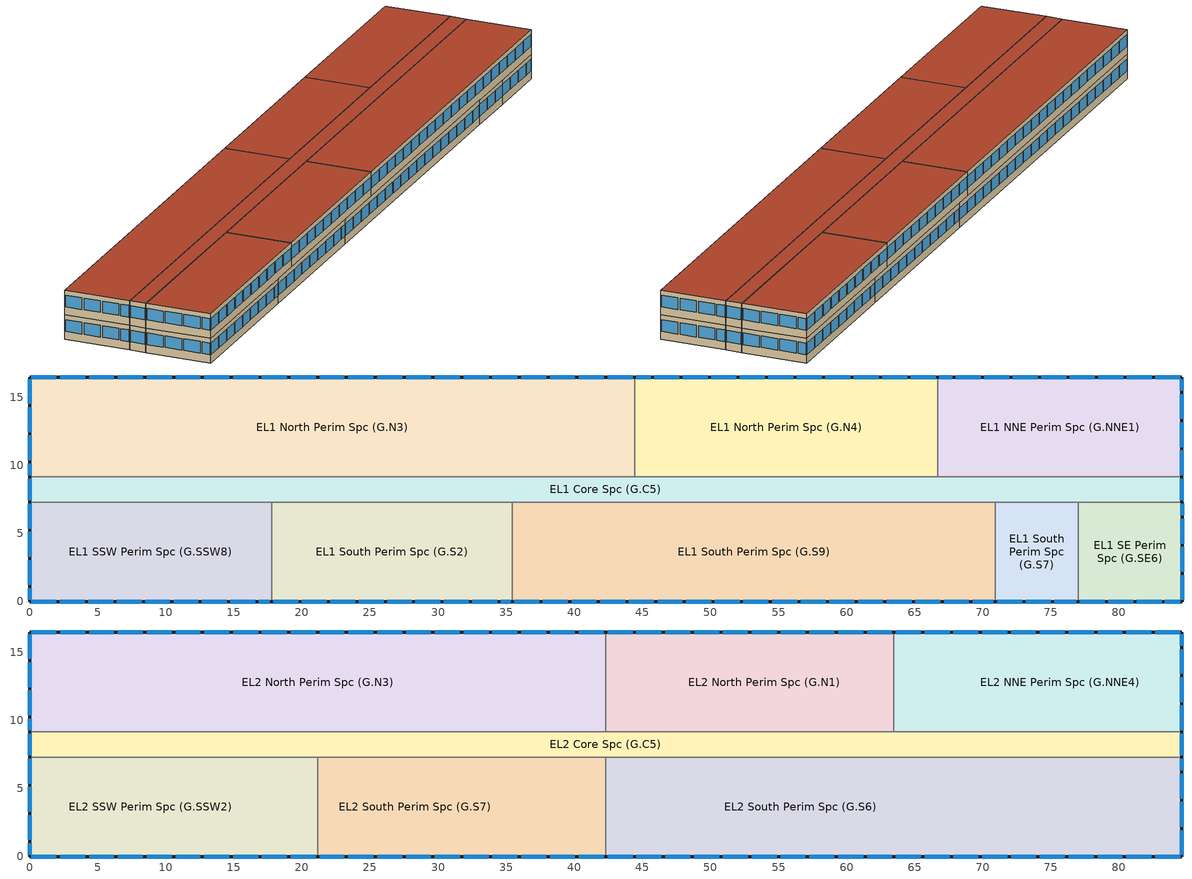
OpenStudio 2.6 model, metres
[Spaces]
EL1 NNE Perim Spc (G.NNE1)
 floor ground: 84.63,16.46 84.63,9.15 66.69,9.15 66.69,16.46 z0
 wall outside: 84.63,9.15 84.63,16.46 66.69,16.46 z0:2.74
 wall to EL1 North Perim Spc (G.N4): 66.69,16.46 66.69,9.15 z0:2.74
 wall to EL1 Core Spc (G.C5): 66.69,9.15 84.63,9.15 z0:2.74
 window: 84.5,16.46 82.67,16.46 / 82.4,16.46 80.58,16.46 / 80.31,16.46 78.48,16.46 / 78.22,16.46 76.39,16.46 / 76.13,16.46 74.3,16.46 / 74.04,16.46 72.21,16.46 / 71.95,16.46 70.12,16.46 / 69.86,16.46 68.03,16.46 / 67.76,16.46 66.82,16.46 / 84.63,9.27 84.63,11.1 / 84.63,11.34 84.63,13.17 / 84.63,13.41 84.63,15.24 / 84.63,15.48 84.63,16.34 z0.91:2.21
EL1 North Perim Spc (G.N4)
 floor ground: 66.69,16.46 66.69,9.15 44.43,9.15 44.43,16.46 z0
 wall outside: 66.69,16.46 44.43,16.46 z0:2.74
 wall to EL1 North Perim Spc (G.N3): 44.43,16.46 44.43,9.15 z0:2.74
 wall to EL1 Core Spc (G.C5): 44.43,9.15 66.69,9.15 z0:2.74
 window: 66.55,16.46 64.73,16.46 / 64.46,16.46 62.63,16.46 / 62.36,16.46 60.53,16.46 / 60.27,16.46 58.44,16.46 / 58.17,16.46 56.34,16.46 / 56.08,16.46 54.25,16.46 / 53.98,16.46 52.15,16.46 / 51.89,16.46 50.06,16.46 / 49.79,16.46 47.96,16.46 / 47.7,16.46 45.87,16.46 / 45.6,16.46 44.56,16.46 z0.91:2.21
EL1 Core Spc (G.C5)
 floor ground: 84.63,9.15 84.63,7.31 0,7.31 0,9.15 z0
 wall outside: 84.63,7.31 84.63,9.15 / 0,9.15 0,7.31 z0:2.74
 wall to EL1 South Perim Spc (G.S2): 17.77,7.31 35.46,7.31 z0:2.74
 wall to EL1 North Perim Spc (G.N3): 44.43,9.15 0,9.15 z0:2.74
 wall to EL1 SE Perim Spc (G.SE6): 77.01,7.31 84.63,7.31 z0:2.74
 wall to EL1 South Perim Spc (G.S7): 70.92,7.31 77.01,7.31 z0:2.74
 wall to EL1 SSW Perim Spc (G.SSW8): 0,7.31 17.77,7.31 z0:2.74
 wall to EL1 South Perim Spc (G.S9): 35.46,7.31 70.92,7.31 z0:2.74
 window: 84.63,7.43 84.63,9.03 / 0,9.03 0,7.43 z0.91:2.21
EL1 South Perim Spc (G.S2)
 floor ground: 35.46,7.31 35.46,0 17.77,0 17.77,7.31 z0
 wall outside: 17.77,0 35.46,0 z0:2.74
 wall to EL1 South Perim Spc (G.S9): 35.46,0 35.46,7.31 z0:2.74
 wall to EL1 SSW Perim Spc (G.SSW8): 17.77,7.31 17.77,0 z0:2.74
 window: 17.9,0 19.73,0 / 19.99,0 21.82,0 / 22.08,0 23.91,0 / 24.17,0 25.99,0 / 26.25,0 28.08,0 / 28.34,0 30.17,0 / 30.43,0 32.26,0 / 32.52,0 34.35,0 / 34.6,0 35.33,0 z0.91:2.21
EL1 South Perim Spc (G.S9)
 floor ground: 70.92,7.31 70.92,0 35.46,0 35.46,7.31 z0
 wall outside: 35.46,0 70.92,0 z0:2.74
 wall to EL1 South Perim Spc (G.S7): 70.92,0 70.92,7.31 z0:2.74
 window: 35.6,0 37.43,0 / 37.7,0 39.53,0 / 39.81,0 41.63,0 / 41.91,0 43.74,0 / 44.01,0 45.84,0 / 46.12,0 47.94,0 / 48.22,0 50.05,0 / 50.32,0 52.15,0 / 52.43,0 54.26,0 / 54.53,0 56.36,0 / 56.63,0 58.46,0 / 58.74,0 60.57,0 / 60.84,0 62.67,0 / 62.94,0 64.77,0 / 65.05,0 66.88,0 / 67.15,0 68.98,0 / 69.26,0 70.78,0 z0.91:2.21
EL1 SSW Perim Spc (G.SSW8)
 floor ground: 17.77,7.31 17.77,0 0,0 0,7.31 z0
 wall outside: 0,7.31 0,0 17.77,0 z0:2.74
 window: 0.13,0 1.96,0 / 2.22,0 4.05,0 / 4.31,0 6.14,0 / 6.4,0 8.23,0 / 8.49,0 10.31,0 / 10.58,0 12.4,0 / 12.66,0 14.49,0 / 14.75,0 16.58,0 / 16.84,0 17.64,0 / 0,7.19 0,5.36 / 0,5.12 0,3.29 / 0,3.05 0,1.22 / 0,0.98 0,0.12 z0.91:2.21
EL1 North Perim Spc (G.N3)
 floor ground: 44.43,16.46 44.43,9.15 0,9.15 0,16.46 z0
 wall outside: 44.43,16.46 0,16.46 0,9.15 z0:2.74
 window: 0,16.34 0,14.51 / 0,14.27 0,12.44 / 0,12.2 0,10.37 / 0,10.13 0,9.27 / 44.29,16.46 42.46,16.46 / 42.17,16.46 40.34,16.46 / 40.06,16.46 38.23,16.46 / 37.94,16.46 36.11,16.46 / 35.82,16.46 34,16.46 / 33.71,16.46 31.88,16.46 / 31.59,16.46 29.76,16.46 / 29.48,16.46 27.65,16.46 / 27.36,16.46 25.53,16.46 / 25.25,16.46 23.42,16.46 / 23.13,16.46 21.3,16.46 / 21.01,16.46 19.19,16.46 / 18.9,16.46 17.07,16.46 / 16.78,16.46 14.95,16.46 / 14.67,16.46 12.84,16.46 / 12.55,16.46 10.72,16.46 / 10.44,16.46 8.61,16.46 / 8.32,16.46 6.49,16.46 / 6.2,16.46 4.38,16.46 / 4.09,16.46 2.26,16.46 / 1.97,16.46 0.14,16.46 z0.91:2.21
EL1 SE Perim Spc (G.SE6)
 floor ground: 84.63,7.31 84.63,0 77.01,0 77.01,7.31 z0
 wall outside: 77.01,0 84.63,0 84.63,7.31 z0:2.74
 wall to EL1 South Perim Spc (G.S7): 77.01,7.31 77.01,0 z0:2.74
 window: 84.63,0.12 84.63,1.95 / 84.63,2.19 84.63,4.02 / 84.63,4.26 84.63,6.09 / 84.63,6.33 84.63,7.19 / 77.14,0 78.97,0 / 79.22,0 81.04,0 / 81.3,0 83.12,0 / 83.38,0 84.5,0 z0.91:2.21
EL1 South Perim Spc (G.S7)
 floor ground: 77.01,7.31 77.01,0 70.92,0 70.92,7.31 z0
 wall outside: 70.92,0 77.01,0 z0:2.74
 window: 71.05,0 72.88,0 / 73.15,0 74.98,0 / 75.24,0 76.88,0 z0.91:2.21
EL2 North Perim Spc (G.N1)
 floor to EL1 North Perim Spc (G.N3): 44.43,16.46 44.43,9.15 42.31,9.15 42.31,16.46 z2.74
 floor to EL1 North Perim Spc (G.N4): 63.47,16.46 63.47,9.15 44.43,9.15 44.43,16.46 z2.74
 wall outside: 63.47,16.46 42.31,16.46 z2.74:5.49
 wall to EL2 North Perim Spc (G.N3): 42.31,16.46 42.31,9.15 z2.74:5.49
 wall to EL2 Core Spc (G.C5): 42.31,9.15 63.47,9.15 z2.74:5.49
 wall to EL2 NNE Perim Spc (G.NNE4): 63.47,9.15 63.47,16.46 z2.74:5.49
 window: 63.33,16.46 61.5,16.46 / 61.21,16.46 59.38,16.46 / 59.1,16.46 57.27,16.46 / 56.98,16.46 55.15,16.46 / 54.86,16.46 53.04,16.46 / 52.75,16.46 50.92,16.46 / 50.63,16.46 48.8,16.46 / 48.52,16.46 46.69,16.46 / 46.4,16.46 44.57,16.46 / 44.28,16.46 42.46,16.46 z3.66:4.95
 roof outside: 63.47,9.15 63.47,16.46 42.31,16.46 42.31,9.15 z5.49
EL2 North Perim Spc (G.N3)
 floor to EL1 North Perim Spc (G.N3): 42.31,16.46 42.31,9.15 0,9.15 0,16.46 z2.74
 wall outside: 42.31,16.46 0,16.46 0,9.15 z2.74:5.49
 wall to EL2 Core Spc (G.C5): 0,9.15 42.31,9.15 z2.74:5.49
 window: 0,16.34 0,14.51 / 0,14.27 0,12.44 / 0,12.2 0,10.37 / 0,10.13 0,9.27 / 42.17,16.46 40.34,16.46 / 40.05,16.46 38.22,16.46 / 37.94,16.46 36.11,16.46 / 35.82,16.46 33.99,16.46 / 33.71,16.46 31.88,16.46 / 31.59,16.46 29.76,16.46 / 29.48,16.46 27.65,16.46 / 27.36,16.46 25.53,16.46 / 25.24,16.46 23.42,16.46 / 23.13,16.46 21.3,16.46 / 21.01,16.46 19.18,16.46 / 18.9,16.46 17.07,16.46 / 16.78,16.46 14.95,16.46 / 14.67,16.46 12.84,16.46 / 12.55,16.46 10.72,16.46 / 10.43,16.46 8.61,16.46 / 8.32,16.46 6.49,16.46 / 6.2,16.46 4.37,16.46 / 4.09,16.46 2.26,16.46 / 1.97,16.46 0.14,16.46 z3.66:4.95
 roof outside: 42.31,9.15 42.31,16.46 0,16.46 0,9.15 z5.49
EL2 Core Spc (G.C5)
 floor to EL1 Core Spc (G.C5): 84.63,9.15 84.63,7.31 0,7.31 0,9.15 z2.74
 wall outside: 84.63,7.31 84.63,9.15 / 0,9.15 0,7.31 z2.74:5.49
 wall to EL2 SSW Perim Spc (G.SSW2): 0,7.31 21.16,7.31 z2.74:5.49
 wall to EL2 NNE Perim Spc (G.NNE4): 84.63,9.15 63.47,9.15 z2.74:5.49
 wall to EL2 South Perim Spc (G.S6): 42.31,7.31 84.63,7.31 z2.74:5.49
 wall to EL2 South Perim Spc (G.S7): 21.16,7.31 42.31,7.31 z2.74:5.49
 window: 84.63,7.43 84.63,9.03 / 0,9.03 0,7.43 z3.66:4.95
 roof outside: 84.63,7.31 84.63,9.15 0,9.15 0,7.31 z5.49
EL2 NNE Perim Spc (G.NNE4)
 floor to EL1 NNE Perim Spc (G.NNE1): 84.63,16.46 84.63,9.15 66.69,9.15 66.69,16.46 z2.74
 floor to EL1 North Perim Spc (G.N4): 66.69,16.46 66.69,9.15 63.47,9.15 63.47,16.46 z2.74
 wall outside: 84.63,9.15 84.63,16.46 63.47,16.46 z2.74:5.49
 window: 84.48,16.46 82.66,16.46 / 82.37,16.46 80.54,16.46 / 80.25,16.46 78.42,16.46 / 78.14,16.46 76.31,16.46 / 76.02,16.46 74.19,16.46 / 73.91,16.46 72.08,16.46 / 71.79,16.46 69.96,16.46 / 69.67,16.46 67.85,16.46 / 67.56,16.46 65.73,16.46 / 65.44,16.46 63.61,16.46 / 84.63,9.27 84.63,11.1 / 84.63,11.34 84.63,13.17 / 84.63,13.41 84.63,15.24 / 84.63,15.48 84.63,16.34 z3.66:4.95
 roof outside: 84.63,9.15 84.63,16.46 63.47,16.46 63.47,9.15 z5.49
EL2 SSW Perim Spc (G.SSW2)
 floor to EL1 South Perim Spc (G.S2): 21.16,7.31 21.16,0 17.77,0 17.77,7.31 z2.74
 floor to EL1 SSW Perim Spc (G.SSW8): 17.77,7.31 17.77,0 0,0 0,7.31 z2.74
 wall outside: 0,7.31 0,0 21.16,0 z2.74:5.49
 wall to EL2 South Perim Spc (G.S7): 21.16,0 21.16,7.31 z2.74:5.49
 window: 0.14,0 1.97,0 / 2.26,0 4.09,0 / 4.37,0 6.2,0 / 6.49,0 8.32,0 / 8.61,0 10.43,0 / 10.72,0 12.55,0 / 12.84,0 14.67,0 / 14.95,0 16.78,0 / 17.07,0 18.9,0 / 19.18,0 21.01,0 / 0,7.19 0,5.36 / 0,5.12 0,3.29 / 0,3.05 0,1.22 / 0,0.98 0,0.12 z3.66:4.95
 roof outside: 21.16,0 21.16,7.31 0,7.31 0,0 z5.49
EL2 South Perim Spc (G.S7)
 floor to EL1 South Perim Spc (G.S2): 35.46,7.31 35.46,0 21.16,0 21.16,7.31 z2.74
 floor to EL1 South Perim Spc (G.S9): 42.31,7.31 42.31,0 35.46,0 35.46,7.31 z2.74
 wall outside: 21.16,0 42.31,0 z2.74:5.49
 wall to EL2 South Perim Spc (G.S6): 42.31,0 42.31,7.31 z2.74:5.49
 window: 21.3,0 23.13,0 / 23.42,0 25.24,0 / 25.53,0 27.36,0 / 27.65,0 29.48,0 / 29.76,0 31.59,0 / 31.88,0 33.71,0 / 33.99,0 35.82,0 / 36.11,0 37.94,0 / 38.22,0 40.05,0 / 40.34,0 42.17,0 z3.66:4.95
 roof outside: 42.31,0 42.31,7.31 21.16,7.31 21.16,0 z5.49
EL2 South Perim Spc (G.S6)
 floor to EL1 South Perim Spc (G.S9): 70.92,7.31 70.92,0 42.31,0 42.31,7.31 z2.74
 floor to EL1 South Perim Spc (G.S7): 77.01,7.31 77.01,0 70.92,0 70.92,7.31 z2.74
 floor to EL1 SE Perim Spc (G.SE6): 84.63,7.31 84.63,0 77.01,0 77.01,7.31 z2.74
 wall outside: 42.31,0 84.63,0 84.63,7.31 z2.74:5.49
 window: 84.63,0.12 84.63,1.95 / 84.63,2.19 84.63,4.02 / 84.63,4.26 84.63,6.09 / 84.63,6.33 84.63,7.19 / 42.46,0 44.28,0 / 44.57,0 46.4,0 / 46.69,0 48.52,0 / 48.8,0 50.63,0 / 50.92,0 52.75,0 / 53.03,0 54.86,0 / 55.15,0 56.98,0 / 57.27,0 59.09,0 / 59.38,0 61.21,0 / 61.5,0 63.33,0 / 63.61,0 65.44,0 / 65.73,0 67.56,0 / 67.85,0 69.67,0 / 69.96,0 71.79,0 / 72.08,0 73.91,0 / 74.19,0 76.02,0 / 76.31,0 78.14,0 / 78.42,0 80.25,0 / 80.54,0 82.37,0 / 82.66,0 84.48,0 z3.66:4.95
 roof outside: 84.63,0 84.63,7.31 42.31,7.31 42.31,0 z5.49
[Building]
DEER_Mtl: Standards Number of Stories=4; Standards Number of Above Ground Stories=4
[Site]
Site 1
[ClimateZones]
Climate Zone Institution Name 2=CEC; Climate Zone Document Name 2=California Climate Zone Descriptions; Climate Zone Document Year 2=1995
[BuildingStory]
EL1 Ground Flr; EL2 Ground Flr; EL3 Ground Flr; EL4 Ground Flr
[Space]
Name | Space Type | Building Story | Thermal Zone
EL1 NNE Perim Spc (G.NNE1) | GuestRmOcc | EL1 Ground Flr | EL1 NNE Perim Spc (G.NNE1) ZN
EL1 South Perim Spc (G.S2) | GuestRmOcc | EL1 Ground Flr | EL1 South Perim Spc (G.S2) ZN
EL1 North Perim Spc (G.N3) | GuestRmOcc | EL1 Ground Flr | EL1 North Perim Spc (G.N3) ZN
EL1 North Perim Spc (G.N4) | GuestRmOcc | EL1 Ground Flr | EL1 North Perim Spc (G.N4) ZN
EL1 Core Spc (G.C5) | GuestRmCorrid | EL1 Ground Flr | EL1 Core Spc (G.C5) ZN
EL1 SE Perim Spc (G.SE6) | OfficeGeneral | EL1 Ground Flr | EL1 SE Perim Spc (G.SE6) ZN
EL1 South Perim Spc (G.S7) | Laundry | EL1 Ground Flr | EL1 South Perim Spc (G.S7) ZN
EL1 SSW Perim Spc (G.SSW8) | GuestRmOcc | EL1 Ground Flr | EL1 SSW Perim Spc (G.SSW8) ZN
EL1 South Perim Spc (G.S9) | GuestRmCorrid | EL1 Ground Flr | EL1 South Perim Spc (G.S9) ZN
EL2 North Perim Spc (G.N1) | GuestRmCorrid | EL2 Ground Flr | EL2 North Perim Spc (G.N1) ZN
EL2 SSW Perim Spc (G.SSW2) | GuestRmCorrid | EL2 Ground Flr | EL2 SSW Perim Spc (G.SSW2) ZN
EL2 North Perim Spc (G.N3) | GuestRmCorrid | EL2 Ground Flr | EL2 North Perim Spc (G.N3) ZN
EL2 NNE Perim Spc (G.NNE4) | GuestRmCorrid | EL2 Ground Flr | EL2 NNE Perim Spc (G.NNE4) ZN
EL2 Core Spc (G.C5) | GuestRmCorrid | EL2 Ground Flr | EL2 Core Spc (G.C5) ZN
EL2 South Perim Spc (G.S6) | GuestRmCorrid | EL2 Ground Flr | EL2 South Perim Spc (G.S6) ZN
EL2 South Perim Spc (G.S7) | GuestRmCorrid | EL2 Ground Flr | EL2 South Perim Spc (G.S7) ZN
[SpaceType] Standards Building Type=Mtl
Name | Standards Space Type
GuestRmCorrid | GuestRmCorrid
GuestRmOcc | GuestRmOcc
Laundry | laundry/washing
OfficeGeneral | office
[ThermalZone] Use Ideal Air Loads=No
EL1 Core Spc (G.C5) ZN; EL1 South Perim Spc (G.S2) ZN; EL1 NNE Perim Spc (G.NNE1) ZN; EL1 North Perim Spc (G.N3) ZN; EL2 North Perim Spc (G.N1) ZN; EL1 North Perim Spc (G.N4) ZN; EL1 South Perim Spc (G.S7) ZN; EL1 SE Perim Spc (G.SE6) ZN; EL1 SSW Perim Spc (G.SSW8) ZN; EL1 South Perim Spc (G.S9) ZN; EL2 South Perim Spc (G.S6) ZN; EL2 SSW Perim Spc (G.SSW2) ZN; EL2 North Perim Spc (G.N3) ZN; EL2 NNE Perim Spc (G.NNE4) ZN; EL2 Core Spc (G.C5) ZN; EL2 South Perim Spc (G.S7) ZN
[Sizing:Zone] Zone Cooling Design Supply Air Temperature Input Method=SupplyAirTemperature; Zone Cooling Design Supply Air Temperature {C}=14; Zone Cooling Design Supply Air Temperature Difference {deltaC}=11.11; Zone Heating Design Supply Air Temperature Input Method=SupplyAirTemperature; Zone Heating Design Supply Air Temperature {C}=40; Zone Heating Design Supply Air Temperature Difference {deltaC}=11.11; Zone Cooling Design Supply Air Humidity Ratio {kg-H2O/kg-air}=0.0085; Zone Heating Design Supply Air Humidity Ratio {kg-H2O/kg-air}=0.008; Cooling Design Air Flow Method=DesignDay; Heating Design Air Flow Method=DesignDay; Account for Dedicated Outdoor Air System=No; Dedicated Outdoor Air System Control Strategy=NeutralSupplyAir; Dedicated Outdoor Air Low Setpoint Temperature for Design {C}=autosize; Dedicated Outdoor Air High Setpoint Temperature for Design {C}=autosize
EL1 Core Spc (G.C5) ZN; EL1 South Perim Spc (G.S2) ZN; EL1 NNE Perim Spc (G.NNE1) ZN; EL1 North Perim Spc (G.N3) ZN; EL2 North Perim Spc (G.N1) ZN; EL1 North Perim Spc (G.N4) ZN; EL1 South Perim Spc (G.S7) ZN; EL1 SE Perim Spc (G.SE6) ZN; EL1 SSW Perim Spc (G.SSW8) ZN; EL1 South Perim Spc (G.S9) ZN; EL2 South Perim Spc (G.S6) ZN; EL2 SSW Perim Spc (G.SSW2) ZN; EL2 North Perim Spc (G.N3) ZN; EL2 NNE Perim Spc (G.NNE4) ZN; EL2 Core Spc (G.C5) ZN; EL2 South Perim Spc (G.S7) ZN
